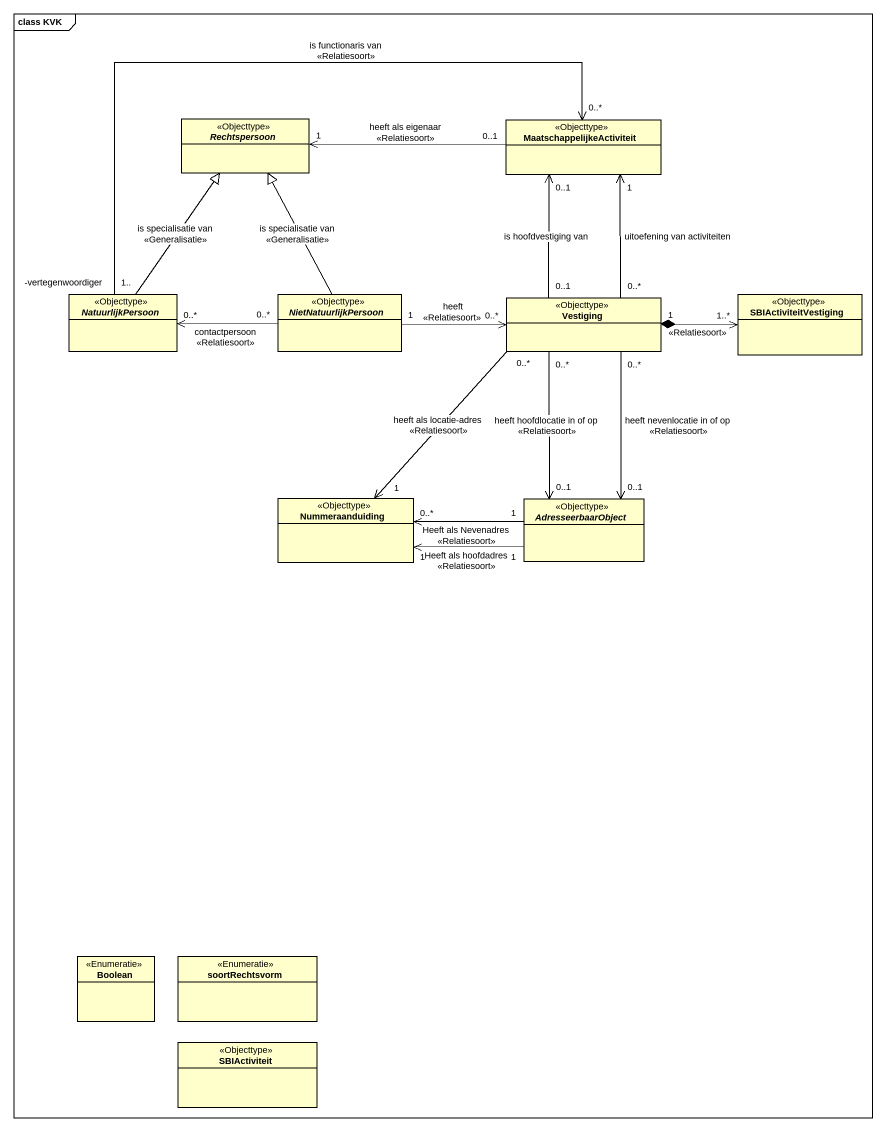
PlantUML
@startuml
mainframe class KVK
hide circle
hide empty members
abstract class Rechtspersoon <<Objecttype>>
class MaatschappelijkeActiviteit <<Objecttype>>
abstract class NatuurlijkPersoon <<Objecttype>>
abstract class NietNatuurlijkPersoon <<Objecttype>>
class Vestiging <<Objecttype>>
class SBIActiviteitVestiging <<Objecttype>>
class Nummeraanduiding <<Objecttype>>
abstract class AdresseerbaarObject <<Objecttype>>
enum Boolean <<Enumeratie>>
enum soortRechtsvorm <<Enumeratie>>
class SBIActiviteit <<Objecttype>>
MaatschappelijkeActiviteit "0..1" -left-> "1" Rechtspersoon : heeft als eigenaar\n<<Relatiesoort>>
MaatschappelijkeActiviteit "0..*" <-left- "-vertegenwoordiger\n1.." NatuurlijkPersoon : is functionaris van\n<<Relatiesoort>>
NatuurlijkPersoon -up-|> Rechtspersoon : is specialisatie van\n<<Generalisatie>>
NietNatuurlijkPersoon -up-|> Rechtspersoon : is specialisatie van\n<<Generalisatie>>
NietNatuurlijkPersoon "0..*" -left-> "0..*" NatuurlijkPersoon : contactpersoon\n<<Relatiesoort>>
NietNatuurlijkPersoon "1" -right-> "0..*" Vestiging : heeft\n<<Relatiesoort>>
Vestiging "0..1" -up-> "0..1" MaatschappelijkeActiviteit : is hoofdvestiging van
Vestiging "0..*" -up-> "1" MaatschappelijkeActiviteit : uitoefening van activiteiten
Vestiging "1" *-right-> "1..*" SBIActiviteitVestiging : <<Relatiesoort>>
Vestiging "0..*" --> "0..1" AdresseerbaarObject : heeft hoofdlocatie in of op\n<<Relatiesoort>>
Vestiging "0..*" --> "0..1" AdresseerbaarObject : heeft nevenlocatie in of op\n<<Relatiesoort>>
Nummeraanduiding "1" <-up- "0..*" Vestiging : heeft als locatie-adres\n<<Relatiesoort>>
AdresseerbaarObject "1" -left-> "0..*" Nummeraanduiding : Heeft als Nevenadres\n<<Relatiesoort>>
AdresseerbaarObject "1" -left-> "1" Nummeraanduiding : Heeft als hoofdadres\n<<Relatiesoort>>
@enduml
